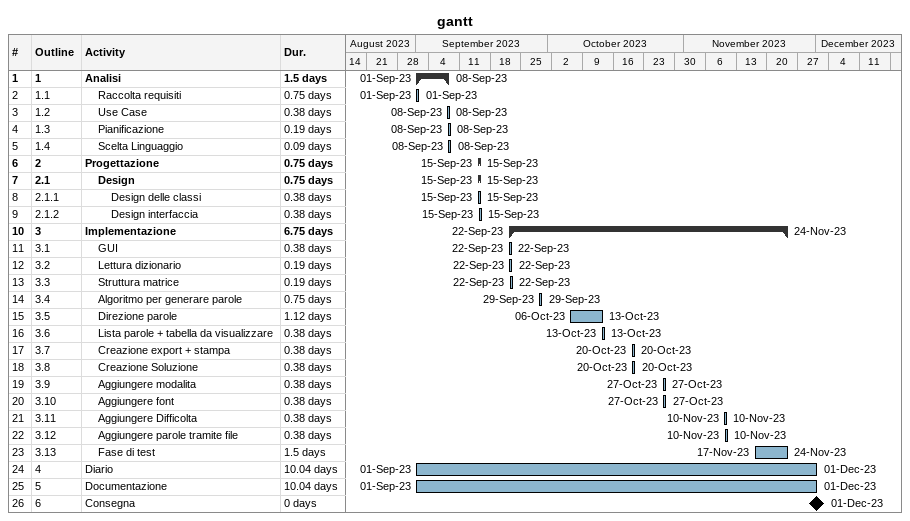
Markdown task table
gantt

| ID | WBS | Task | Duration | Start | Finish |
|---|---|---|---|---|---|
| 1 | 1 | **Analisi** | 1.5d | 2023-09-01 | 2023-09-08 |
| 2 | 1.1 | Raccolta requisiti | 0.75d | 2023-09-01 | 2023-09-01 |
| 3 | 1.2 | Use Case | 0.38d | 2023-09-08 | 2023-09-08 |
| 4 | 1.3 | Pianificazione | 0.19d | 2023-09-08 | 2023-09-08 |
| 5 | 1.4 | Scelta Linguaggio | 0.09d | 2023-09-08 | 2023-09-08 |
| 6 | 2 | **Progettazione** | 0.75d | 2023-09-15 | 2023-09-15 |
| 7 | 2.1 | **Design** | 0.75d | 2023-09-15 | 2023-09-15 |
| 8 | 2.1.1 | Design delle classi | 0.38d | 2023-09-15 | 2023-09-15 |
| 9 | 2.1.2 | Design interfaccia | 0.38d | 2023-09-15 | 2023-09-15 |
| 10 | 3 | **Implementazione** | 6.75d | 2023-09-22 | 2023-11-24 |
| 11 | 3.1 | GUI | 0.38d | 2023-09-22 | 2023-09-22 |
| 12 | 3.2 | Lettura dizionario | 0.19d | 2023-09-22 | 2023-09-22 |
| 13 | 3.3 | Struttura matrice | 0.19d | 2023-09-22 | 2023-09-22 |
| 14 | 3.4 | Algoritmo per generare parole | 0.75d | 2023-09-29 | 2023-09-29 |
| 15 | 3.5 | Direzione parole | 1.12d | 2023-10-06 | 2023-10-13 |
| 16 | 3.6 | Lista parole + tabella da visualizzare | 0.38d | 2023-10-13 | 2023-10-13 |
| 17 | 3.7 | Creazione export + stampa | 0.38d | 2023-10-20 | 2023-10-20 |
| 18 | 3.8 | Creazione Soluzione | 0.38d | 2023-10-20 | 2023-10-20 |
| 19 | 3.9 | Aggiungere modalita | 0.38d | 2023-10-27 | 2023-10-27 |
| 20 | 3.10 | Aggiungere font | 0.38d | 2023-10-27 | 2023-10-27 |
| 21 | 3.11 | Aggiungere Difficolta | 0.38d | 2023-11-10 | 2023-11-10 |
| 22 | 3.12 | Aggiungere parole tramite file | 0.38d | 2023-11-10 | 2023-11-10 |
| 23 | 3.13 | Fase di test | 1.5d | 2023-11-17 | 2023-11-24 |
| 24 | 4 | Diario | 10.04d | 2023-09-01 | 2023-12-01 |
| 25 | 5 | Documentazione | 10.04d | 2023-09-01 | 2023-12-01 |
| 26 | 6 | Consegna | 0d | 2023-12-01 | 2023-12-01 |
